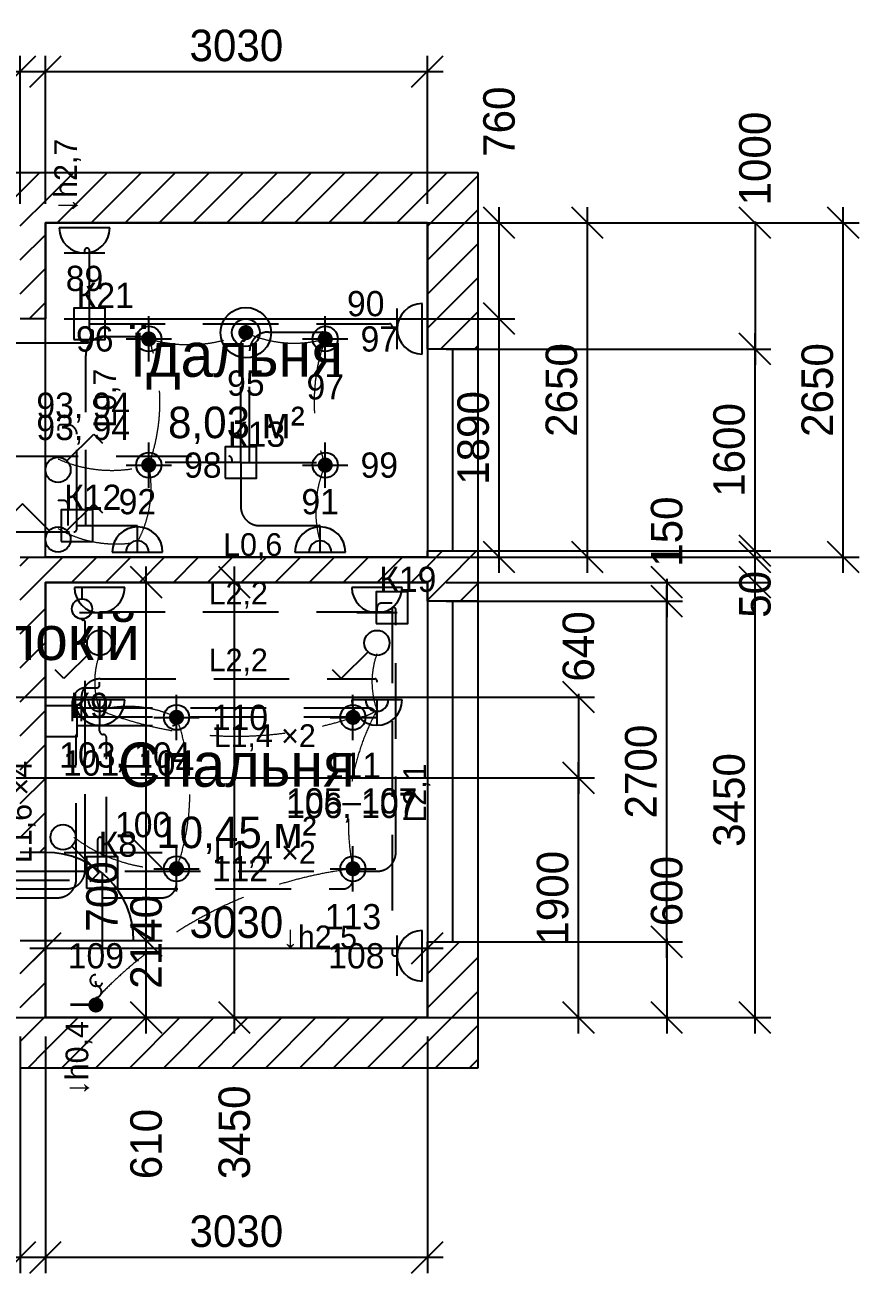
# Model space of a CAD drawing. Header units: millimetres. Extents: x -2969 to 15625, y -2725 to 8569.
# Drawn here: x 9008 to 15625, y -2025 to 7869 of the extents above; entities that cross this region are included whole.
import ezdxf
from ezdxf.enums import TextEntityAlignment as Align

# ---------------------------------------------------------------- set-up
doc = ezdxf.new("R2010")
doc.units = ezdxf.units.MM
doc.linetypes.add('E_CABLE_DASH', pattern=[900, 600, -300])
doc.linetypes.add('E_LED_DASH', pattern=[300, 200, -100])
doc.layers.add('A-AREA', color=8, linetype='Continuous', plot=False)
for name, color, linetype in [('A-DIMS', 2, 'Continuous'), ('A-DOOR', 3, 'Continuous'), ('A-TEXT', 7, 'Continuous'), ('A-WALL', 7, 'Continuous'), ('A-WIND', 4, 'Continuous'), ('E-LED', 221, 'E_LED_DASH'), ('E-LIGHT', 6, 'Continuous'), ('E-LINK', 5, 'E_CABLE_DASH'), ('E-SOCKET', 1, 'Continuous'), ('E-SWITCH', 5, 'Continuous'), ('E-TEXT', 7, 'Continuous'), ('L-TEXT', 7, 'Continuous'), ('W-BOX', 1, 'Continuous'), ('W-CABLE', 1, 'E_CABLE_DASH'), ('W-TEXT', 7, 'Continuous')]:
    doc.layers.add(name, color=color, linetype=linetype)
doc.styles.add('PLEX_LIGHT', font='IBMPlexSans-Light.ttf')
doc.dimstyles.new('PLAN', dxfattribs={"dimscale": 100, "dimtxt": 2.5, "dimasz": 2.5, "dimexe": 1.25, "dimexo": 1.5, "dimgap": 0.8, "dimtad": 1, "dimdec": 0, "dimtxsty": 'PLEX_LIGHT', "dimtsz": 1.25, "dimcen": 2.5, "dimdle": 1.25, "dimclrd": 2, "dimclre": 2, "dimclrt": 2, "dimazin": 3, "dimtfac": 1, "dimtmove": 0, "dimatfit": 3})

# ---------------------------------------------------------------- blocks, each defined once
blk = doc.blocks.new('E_SOCKET')
at = {"color": 0}
for p, q in [((-1.6, 2.4), (1.6, 2.4)), ((-2, 0.4), (2, 0.4))]:
    blk.add_line(p, q, dxfattribs=at)
blk.add_arc((0, 0.4), 2, 0, 180, dxfattribs=at)
at = {"style": 'PLEX_LIGHT', "flags": 1}
for tag in ['GROUP', 'H', 'ID']:
    blk.add_attdef(tag, (0, 0), '', height=2, dxfattribs=at)
blk = doc.blocks.new('E_SCONCE')
at = {"color": 0}
for p, q in [((0, 0.4), (0, 2.4)), ((-2, 0.4), (2, 0.4))]:
    blk.add_line(p, q, dxfattribs=at)
for radius in [2, 0.9]:
    blk.add_arc((0, 0.4), radius, 0, 180, dxfattribs=at)
at = {"style": 'PLEX_LIGHT', "flags": 1}
for tag in ['GROUP', 'H', 'ID']:
    blk.add_attdef(tag, (0, 0), '', height=2, dxfattribs=at)
blk = doc.blocks.new('E_SWITCH2')
at = {"color": 0}
for p, q in [((-2.828, 4.228), (-3.536, 3.521)), ((-0.707, 2.107), (-2.828, 4.228)), ((0.707, 2.107), (2.828, 4.228)), ((2.828, 4.228), (3.536, 3.521))]:
    blk.add_line(p, q, dxfattribs=at)
blk.add_circle((0, 1.4), 1, dxfattribs=at)
at = {"style": 'PLEX_LIGHT', "flags": 1}
for tag in ['GROUP', 'H', 'ID']:
    blk.add_attdef(tag, (0, 0), '', height=2, dxfattribs=at)
blk = doc.blocks.new('E_SWITCH')
at = {"color": 0}
for p, q in [((0.707, 2.107), (2.828, 4.228)), ((2.828, 4.228), (3.536, 3.521))]:
    blk.add_line(p, q, dxfattribs=at)
blk.add_circle((0, 1.4), 1, dxfattribs=at)
at = {"style": 'PLEX_LIGHT', "flags": 1}
for tag in ['GROUP', 'H', 'ID']:
    blk.add_attdef(tag, (0, 0), '', height=2, dxfattribs=at)
blk = doc.blocks.new('E_PENDANT')
h = blk.add_hatch(color=0)
h.dxf.hatch_style = 1
edge = h.paths.add_edge_path()
edge.add_arc((0, 0), 0.6, 0, 360)
at = {"color": 0}
for radius in [2, 1.1]:
    blk.add_circle((0, 0), radius, dxfattribs=at)
at = {"style": 'PLEX_LIGHT', "flags": 1}
for tag in ['GROUP', 'H', 'ID']:
    blk.add_attdef(tag, (0, 0), '', height=2, dxfattribs=at)
blk = doc.blocks.new('E_DOWNLIGHT')
h = blk.add_hatch(color=0)
h.dxf.hatch_style = 1
edge = h.paths.add_edge_path()
edge.add_arc((0, 0), 0.6, 0, 360)
at = {"color": 0}
for p, q in [((0, -1.8), (0, 1.8)), ((-1.8, 0), (1.8, 0))]:
    blk.add_line(p, q, dxfattribs=at)
blk.add_circle((0, 0), 1, dxfattribs=at)
at = {"style": 'PLEX_LIGHT', "flags": 1}
for tag in ['GROUP', 'H', 'ID']:
    blk.add_attdef(tag, (0, 0), '', height=2, dxfattribs=at)
blk = doc.blocks.new('E_OUTLET')
at = {"color": 0}
blk.add_line((0, 0.4), (0, 1.3), dxfattribs=at)
blk.add_circle((0, 2.1), 0.8, dxfattribs=at)
at = {"style": 'PLEX_LIGHT', "flags": 1}
for tag in ['GROUP', 'H', 'ID']:
    blk.add_attdef(tag, (0, 0), '', height=2, dxfattribs=at)
blk = doc.blocks.new('E_LED_OUTPUT')
h = blk.add_hatch(color=0)
h.dxf.hatch_style = 1
edge = h.paths.add_edge_path()
edge.add_arc((0, 1), 0.6, 0, 360)
at = {"color": 0}
for centre, start, end in [((0, 2.95), 90, 270), ((0, 2.05), 270, 90)]:
    blk.add_arc(centre, 0.45, start, end, dxfattribs=at)
at = {"style": 'PLEX_LIGHT', "flags": 1}
for tag in ['GROUP', 'H', 'ID']:
    blk.add_attdef(tag, (0, 0), '', height=2, dxfattribs=at)

msp = doc.modelspace()

# ---------------------------------------------------------------- hatches: boundary and pattern name
at = {"layer": 'A-WALL'}
h = msp.add_hatch(dxfattribs=at)
h.set_pattern_fill('ANSI31', scale=60)
h.paths.add_polyline_path([(9170, 6700), (9170, 6300), (8970, 6300), (5200, 6300), (5200, 6700), (8970, 6700)])
h = msp.add_hatch(dxfattribs=at)
h.set_pattern_fill('ANSI31', scale=60)
h.paths.add_polyline_path([(12600, 6300), (12200, 6300), (9170, 6300), (9170, 6700), (12600, 6700)])
h = msp.add_hatch(dxfattribs=at)
h.set_pattern_fill('ANSI31', scale=60)
h.paths.add_polyline_path([(8970, 5540), (8970, 6300), (9170, 6300), (9170, 5540)])
h = msp.add_hatch(dxfattribs=at)
h.set_pattern_fill('ANSI31', scale=60)
h.paths.add_polyline_path([(12200, 6300), (12600, 6300), (12600, 5300), (12200, 5300)])
h = msp.add_hatch(dxfattribs=at)
h.set_pattern_fill('ANSI31', scale=60)
h.paths.add_polyline_path([(12200, 3450), (12200, 3650), (12200, 3700), (12600, 3700), (12600, 3650), (12600, 3450)])
h = msp.add_hatch(dxfattribs=at)
h.set_pattern_fill('ANSI31', scale=60)
h.paths.add_polyline_path([(8970, 1310), (8970, 3450), (8970, 3650), (9170, 3650), (9170, 3450), (9170, 1310)])
h = msp.add_hatch(dxfattribs=at)
h.set_pattern_fill('ANSI31', scale=60)
h.paths.add_polyline_path([(12200, 3650), (12200, 3450), (9170, 3450), (9170, 3650)])
h = msp.add_hatch(dxfattribs=at)
h.set_pattern_fill('ANSI31', scale=60)
h.paths.add_polyline_path([(12200, 3300), (12200, 3450), (12600, 3450), (12600, 3300)])
h = msp.add_hatch(dxfattribs=at)
h.set_pattern_fill('ANSI31', scale=60)
h.paths.add_polyline_path([(8970, -400), (8970, 0), (8970, 610), (9170, 610), (9170, 0), (9170, -400)])
h = msp.add_hatch(dxfattribs=at)
h.set_pattern_fill('ANSI31', scale=60)
h.paths.add_polyline_path([(12200, 0), (12200, 600), (12600, 600), (12600, -400), (12200, -400)])
h = msp.add_hatch(dxfattribs=at)
h.set_pattern_fill('ANSI31', scale=60)
h.paths.add_polyline_path([(12200, 0), (12200, -400), (9170, -400), (9170, 0)])

# ---------------------------------------------------------------- linework, layer by layer
at = {"layer": 'A-AREA'}
for points in [[(9170, 3650), (9170, 6300), (12200, 6300), (12200, 3650)], [(9170, 0), (9170, 3450), (12200, 3450), (12200, 0)]]:
    msp.add_lwpolyline(points, close=True, dxfattribs=at)
at = {"layer": 'A-DOOR'}
msp.add_line((9170, 610), (9870, 610), dxfattribs=at)
msp.add_arc((9170, 610), 700, 0, 90, dxfattribs=at)
at = {"layer": 'A-WALL'}
for p, q in [((5200, 6700), (9170, 6700)), ((9170, 6700), (12600, 6700)), ((12600, 6700), (12600, 5300)), ((12200, 6300), (9170, 6300)), ((9170, 6300), (9170, 5540)), ((12200, 5300), (12200, 6300)), ((9170, 5540), (8970, 5540)), ((12600, 5300), (12200, 5300)), ((12200, 3650), (12200, 3700)), ((12200, 3700), (12600, 3700)), ((12600, 3700), (12600, 3450)), ((8970, 3650), (9170, 3650)), ((9170, 3650), (12200, 3650)), ((9170, 3450), (9170, 1310)), ((12200, 3450), (9170, 3450)), ((12200, 3300), (12200, 3450)), ((12600, 3450), (12600, 3300)), ((12600, 3300), (12200, 3300)), ((9170, 1310), (8970, 1310)), ((8970, 610), (9170, 610)), ((9170, 610), (9170, 0)), ((12200, 0), (12200, 600)), ((12200, 600), (12600, 600)), ((12600, 600), (12600, -400)), ((9170, 0), (12200, 0)), ((9170, -400), (8970, -400)), ((12600, -400), (9170, -400))]:
    msp.add_line(p, q, dxfattribs=at)
at = {"layer": 'A-WIND'}
for p, q in [((12200, 5300), (12200, 3700)), ((12400, 5300), (12400, 3700)), ((12600, 5300), (12600, 3700)), ((12200, 3300), (12200, 600)), ((12400, 3300), (12400, 600)), ((12600, 3300), (12600, 600))]:
    msp.add_line(p, q, dxfattribs=at)
at = {"layer": 'E-LED', "lineweight": 35}
msp.add_line((9570, 100), (9360, 100), dxfattribs=at)
at = {"layer": 'E-LINK', "lineweight": 18}
for points in [[(9900, 3770, 0.176327), (9990, 4380, 0.176327), (9990, 5380, 0.176327), (10760, 5430, 0.176327), (11390, 5380, 0.176327), (11390, 4380, 0.176327), (11350, 3770)], [(9270, 4428.2, 0.176327), (9990, 4380)], [(9270, 3876.1, 0.176327), (9900, 3770)], [(9600, 2883.9, 0.176327), (9600, 2437.9)], [(11800, 2883.9, 0.176327), (11800, 2437.9)], [(10210, 1180, 0.176327), (10210, 2380, 0.176327), (9600, 2437.9, 0.176327), (11610, 2380, 0.176327), (11800, 2437.9, 0.176327), (11610, 1180, 0.176327), (9570, 145)], [(9396.1, 1430, 0.176327), (10210, 1180)]]:
    msp.add_lwpolyline(points, format="xyb", dxfattribs=at)
at = {"layer": 'W-BOX'}
for points in [[(9395, 5375), (9645, 5375), (9645, 5625), (9395, 5625)], [(10595, 4275), (10845, 4275), (10845, 4525), (10595, 4525)], [(9295, 3775), (9545, 3775), (9545, 4025), (9295, 4025)], [(11795, 3125), (12045, 3125), (12045, 3375), (11795, 3375)], [(9170, 2225), (9170, 2475), (9420, 2475), (9420, 2225)], [(9495, 1025), (9745, 1025), (9745, 1275), (9495, 1275)]]:
    msp.add_lwpolyline(points, close=True, dxfattribs=at)
at = {"layer": 'W-CABLE', "true_color": 0xc9845c}
for points in [[(9520, 5500), (9520, 6080, 0.414214), (9500, 6100), (9500, 6100, 0.414214), (9480, 6080), (9480, 6060)], [(1317, 300), (1317, 1168.5, -0.414214), (1348.5, 1200), (1348.5, 1200, 0.414214), (1380, 1231.5), (1380, 1878.3, -0.414214), (1530, 2028.3), (3035, 2028.3, 0.414214), (3185, 2178.3), (3185, 3340, -0.414214), (3335, 3490), (8600, 3490, 0.414214), (8750, 3640), (8750, 5200, -0.414214), (8900, 5350), (9500, 5350, 0.414214), (9550, 5400), (9550, 5435, 0.414214), (9535, 5450), (9535, 5450, -0.414214), (9520, 5465), (9520, 5500)], [(9520, 5500), (11900, 5500, -0.414214), (11920, 5480), (11920, 5480, 0.414214), (11940, 5460), (11960, 5460)]]:
    msp.add_lwpolyline(points, format="xyb", dxfattribs=at)
at = {"layer": 'W-CABLE', "true_color": 0x76b7b2}
for points in [[(9490, 3900), (9490, 5250, -0.414214), (9640, 5400), (9980, 5400, -0.414214), (9990, 5390), (9990, 5380)], [(10720, 4400), (10720, 5345, -0.414214), (10740, 5365), (10740, 5365, 0.414214), (10760, 5385), (10760, 5430)], [(10790, 4400), (10790, 5285, -0.414214), (10940, 5435), (11362.5, 5435, -0.414214), (11390, 5407.5), (11390, 5380)], [(9420, 3900), (9420, 4625, 0.414214), (9345, 4700), (9292.9, 4700, 0.414214), (9270, 4677.1), (9270, 4654.3)], [(902.2, 300), (902.2, 786.1, -0.414214), (966.1, 850), (966.1, 850, 0.414214), (1030, 913.9), (1030, 1513, -0.414214), (1180, 1663), (2840, 1663, 0.414214), (2990, 1813), (2990, 3270, -0.414214), (3140, 3420), (8530, 3420, 0.414214), (8680, 3570), (8680, 4300, -0.414214), (8830, 4450), (10625, 4450, -0.414214), (10650, 4425), (10650, 4400)], [(10720, 4400), (10000, 4400, 0.414214), (9990, 4390), (9990, 4380)], [(10720, 4400), (10720, 4050, 0.414214), (10870, 3900), (11345, 3900, -0.414214), (11350, 3895), (11350, 3890)], [(10720, 4400), (11380, 4400, -0.414214), (11390, 4390), (11390, 4380)], [(9350, 3900), (9350, 4060, 0.414214), (9310, 4100), (9271.1, 4100, -0.414214), (9270, 4101.1), (9270, 4102.1)], [(850.4, 300), (850.4, 735.2, -0.414214), (915.2, 800), (915.2, 800, 0.414214), (980, 864.8), (980, 1452.2, -0.414214), (1130, 1602.2), (2775, 1602.2, 0.414214), (2925, 1752.2), (2925, 3200, -0.414214), (3075, 3350), (8460, 3350, 0.414214), (8610, 3500), (8610, 3700, -0.414214), (8760, 3850), (9395, 3850, 0.414214), (9420, 3875), (9420, 3900)], [(9420, 3900), (9895, 3900, -0.414214), (9900, 3895), (9900, 3890)]]:
    msp.add_lwpolyline(points, format="xyb", dxfattribs=at)
at = {"layer": 'W-CABLE', "true_color": 0xf28e2b}
msp.add_lwpolyline([(1524.4, 300), (1524.4, 1397.2, -0.414214), (1527.2, 1400), (1527.2, 1400, 0.414214), (1530, 1402.8), (1530, 2000, -0.414214), (1680, 2150), (2385, 2150, 0.414214), (2535, 2300), (2535, 3170, -0.414214), (2685, 3320), (8670, 3320, -0.414214), (8820, 3170), (8820, 1170, 0.414214), (8970, 1020), (9335, 1020, 0.414214), (9485, 1170), (9485, 3137.5, 0.414214), (9472.5, 3150), (9465, 3150, -0.414214), (9460, 3155), (9460, 3160)], format="xyb", dxfattribs=at)
at = {"layer": 'W-CABLE', "true_color": 0x5f9ed1}
for points in [[(11920, 3285), (11837.5, 3285, 0.414214), (11800, 3247.5), (11800, 3210)], [(1213.3, 300), (1213.3, 1066.7, -0.414214), (1246.7, 1100), (1246.7, 1100, 0.414214), (1280, 1133.3), (1280, 1756.5, -0.414214), (1430, 1906.5), (2320, 1906.5, 0.414214), (2470, 2056.5), (2470, 3100, -0.414214), (2620, 3250), (8600, 3250, -0.414214), (8750, 3100), (8750, 1310, 0.414214), (8900, 1160), (11800, 1160, 0.414214), (11950, 1310), (11950, 3235, 0.414214), (11935, 3250), (11920, 3250)], [(11920, 3215), (9602.5, 3215, 0.414214), (9600, 3212.5), (9600, 3210)], [(11920, 3250), (11920, 510, 0.414214), (11940, 490), (11960, 490)]]:
    msp.add_lwpolyline(points, format="xyb", dxfattribs=at)
at = {"layer": 'W-CABLE', "true_color": 0x59a14f}
for points in [[(694.8, 300), (694.8, 582.4, -0.414214), (762.4, 650), (762.4, 650, 0.414214), (830, 717.6), (830, 1269.6, -0.414214), (980, 1419.6), (2125, 1419.6, 0.414214), (2275, 1569.6), (2275, 3030, -0.414214), (2425, 3180), (8530, 3180, -0.414214), (8680, 3030), (8680, 1100, 0.414214), (8830, 950), (9265, 950, 0.414214), (9415, 1100), (9415, 2242.5, -0.414214), (9417.5, 2245), (9420, 2245)], [(643, 300), (643, 531.5, -0.414214), (711.5, 600), (711.5, 600, 0.414214), (780, 668.5), (780, 1208.7, -0.414214), (930, 1358.7), (2060, 1358.7, 0.414214), (2210, 1508.7), (2210, 2960, -0.414214), (2360, 3110), (8460, 3110, -0.414214), (8610, 2960), (8610, 1240, 0.414214), (8760, 1090), (9620, 1090)], [(9455, 2350), (9455, 2535, -0.414214), (9605, 2685), (11786.4, 2685, -0.414214), (11800, 2671.4), (11800, 2657.9)], [(9385, 2350), (9385, 2507.5, -0.414214), (9492.5, 2615), (9578.6, 2615, 0.414214), (9600, 2636.4), (9600, 2657.9)], [(9420, 2455), (11731.4, 2455, -0.414214), (11800, 2386.4), (11800, 2317.9)], [(9420, 2385), (11607.5, 2385, -0.414214), (11610, 2382.5), (11610, 2380)], [(9420, 2315), (10177.5, 2315, 0.414214), (10210, 2347.5), (10210, 2380)], [(9655, 1150), (9655, 2217.5, 0.414214), (9627.5, 2245), (9627.5, 2245, -0.414214), (9600, 2272.5), (9600, 2317.9)], [(9585, 1150), (9585, 1411.4, -0.414214), (9603.6, 1430), (9622.1, 1430)], [(9620, 1150), (9620, 275, -0.414214), (9595, 250), (9590, 250, -0.414214), (9570, 270), (9570, 290)], [(9620, 950), (10095, 950, 0.414214), (10210, 1065), (10210, 1180)], [(9620, 1020), (11530, 1020, 0.414214), (11610, 1100), (11610, 1180)]]:
    msp.add_lwpolyline(points, format="xyb", dxfattribs=at)

# ---------------------------------------------------------------- block references
at = {"layer": 'E-LED', "xscale": 100, "yscale": 100}
msp.add_blockref('E_LED_OUTPUT', (9570, 0), dxfattribs=at)
at = {"layer": 'E-LIGHT', "xscale": 100, "yscale": 100}
for name, p in [('E_DOWNLIGHT', (9990, 5380)), ('E_PENDANT', (10760, 5430)), ('E_DOWNLIGHT', (11390, 5380)), ('E_DOWNLIGHT', (9990, 4380)), ('E_DOWNLIGHT', (11390, 4380)), ('E_SCONCE', (9900, 3650)), ('E_SCONCE', (11350, 3650)), ('E_DOWNLIGHT', (10210, 2380)), ('E_DOWNLIGHT', (11610, 2380)), ('E_DOWNLIGHT', (10210, 1180)), ('E_DOWNLIGHT', (11610, 1180))]:
    msp.add_blockref(name, p, dxfattribs=at)
at = {"layer": 'E-LIGHT', "xscale": 100, "yscale": 100, "rotation": -180}
for p in [(9600, 2557.9), (11800, 2557.9)]:
    msp.add_blockref('E_SCONCE', p, dxfattribs=at)
at = {"layer": 'E-SOCKET', "xscale": 100, "yscale": 100}
for name, p, rotation in [('E_SOCKET', (9480, 6300), -180), ('E_SOCKET', (12200, 5460), -270), ('E_OUTLET', (9460, 3450), -180), ('E_SOCKET', (9600, 3450), -180), ('E_SOCKET', (11800, 3450), -180), ('E_SOCKET', (12200, 490), -270)]:
    msp.add_blockref(name, p, dxfattribs=dict(at, rotation=rotation))
at = {"layer": 'E-SWITCH', "xscale": 100, "yscale": 100}
for name, p in [('E_SWITCH', (9270, 4202.1)), ('E_SWITCH2', (9270, 3650))]:
    msp.add_blockref(name, p, dxfattribs=at)
for p, rotation in [((9600, 3110), -180), ((11800, 3110), -180), ((9170, 1430), -90)]:
    msp.add_blockref('E_SWITCH', p, dxfattribs=dict(at, rotation=rotation))

# ---------------------------------------------------------------- texts
at = {"layer": 'A-TEXT', "style": 'PLEX_LIGHT'}
for s, p in [('Їдальня', (10685, 5255)), ('Кухня-вітальня, коридор, передпокій', (5939.6, 3009.8)), ('Спальня', (10685, 2005))]:
    msp.add_text(s, height=350, dxfattribs=at).set_placement(p, align=Align.MIDDLE_CENTER)
at = {"layer": 'A-TEXT', "char_height": 250, "attachment_point": 5, "style": 'PLEX_LIGHT'}
for s, insert in [('8,03 м²', (10685, 4695)), ('10,45 м²', (10685, 1445))]:
    msp.add_mtext(s, dxfattribs=dict(at, insert=insert))
at = {"layer": 'E-TEXT', "style": 'PLEX_LIGHT'}
for s, p in [('89', (9480, 5860)), ('95', (10760, 5030)), ('97', (11390, 5000)), ('93, 94', (9470, 4854.3)), ('92', (9900, 4090)), ('91', (11350, 4090)), ('101–104', (9830, 2017.9)), ('111', (11610, 2000)), ('105–107', (11600, 1717.9)), ('113', (11610, 800)), ('109', (9570, 490))]:
    msp.add_text(s, height=200, dxfattribs=at).set_placement(p, align=Align.MIDDLE_CENTER)
for s, p in [('90', (11860, 5660)), ('96', (9710, 5380)), ('108', (11860, 490))]:
    msp.add_text(s, height=200, dxfattribs=at).set_placement(p, align=Align.MIDDLE_RIGHT)
for s, p in [('98', (10270, 4380)), ('99', (11670, 4380)), ('110', (10490, 2380)), ('100', (9722.1, 1530)), ('112', (10490, 1180))]:
    msp.add_text(s, height=200, dxfattribs=at).set_placement(p, align=Align.MIDDLE_LEFT)
at = {"layer": 'L-TEXT', "style": 'PLEX_LIGHT'}
msp.add_text('96', height=200, dxfattribs=at).set_placement((9710, 5380), align=Align.MIDDLE_RIGHT)
for s, p in [('97', (11670, 5380)), ('98', (10270, 4380)), ('99', (11670, 4380)), ('110', (10490, 2380)), ('100', (9722.1, 1530)), ('112', (10490, 1180))]:
    msp.add_text(s, height=200, dxfattribs=at).set_placement(p, align=Align.MIDDLE_LEFT)
for s, p in [('95', (10760, 5030)), ('93, 94', (9470, 4678.2)), ('92', (9900, 4090)), ('91', (11350, 4090)), ('103, 104', (9800, 2081.8)), ('111', (11610, 2000)), ('106, 107', (11600, 1681.8)), ('113', (11610, 800)), ('109', (9570, 490))]:
    msp.add_text(s, height=200, dxfattribs=at).set_placement(p, align=Align.MIDDLE_CENTER)
at = {"layer": 'W-TEXT', "true_color": 0xc9845c, "style": 'PLEX_LIGHT'}
msp.add_text('↓h2,7', height=180, rotation=90, dxfattribs=at).set_placement((9330, 6672.8), align=Align.MIDDLE_CENTER)
at = {"layer": 'W-TEXT', "style": 'PLEX_LIGHT'}
for s, height, p in [('К21', 200, (9645, 5725)), ('К13', 200, (10845, 4625)), ('К12', 200, (9545, 4125)), ('К19', 200, (12045, 3475)), ('К9', 200, (9520, 2475)), ('К8', 200, (9745, 1375)), ('L1,4 ×2', 180, (10910, 1310))]:
    msp.add_text(s, height=height, dxfattribs=at).set_placement(p, align=Align.MIDDLE_CENTER)
at = {"layer": 'W-TEXT', "true_color": 0x76b7b2, "style": 'PLEX_LIGHT'}
msp.add_text('L0,7', height=180, rotation=90, dxfattribs=at).set_placement((9640, 4910), align=Align.MIDDLE_CENTER)
msp.add_text('L0,6', height=180, dxfattribs=at).set_placement((10814.5, 3750), align=Align.MIDDLE_CENTER)
at = {"layer": 'W-TEXT', "true_color": 0x5f9ed1, "style": 'PLEX_LIGHT'}
for s, p in [('L2,2', (10700, 3365)), ('↓h2,5', (11347.2, 640))]:
    msp.add_text(s, height=180, dxfattribs=at).set_placement(p, align=Align.MIDDLE_CENTER)
at = {"layer": 'W-TEXT', "true_color": 0x59a14f, "style": 'PLEX_LIGHT'}
for s, p in [('L2,2', (10700, 2835)), ('L1,4 ×2', (10910, 2235))]:
    msp.add_text(s, height=180, dxfattribs=at).set_placement(p, align=Align.MIDDLE_CENTER)
at = {"layer": 'W-TEXT', "style": 'PLEX_LIGHT'}
msp.add_text('L1,6 ×4', height=180, rotation=90, dxfattribs=at).set_placement((8970, 1630), align=Align.MIDDLE_CENTER)
at = {"layer": 'W-TEXT', "true_color": 0x5f9ed1, "style": 'PLEX_LIGHT'}
msp.add_text('L2,1', height=180, rotation=90, dxfattribs=at).set_placement((12100, 1780), align=Align.MIDDLE_CENTER)
at = {"layer": 'W-TEXT', "true_color": 0x59a14f, "style": 'PLEX_LIGHT'}
msp.add_text('↓h0,4', height=180, rotation=90, dxfattribs=at).set_placement((9420, -322.8), align=Align.MIDDLE_CENTER)

# ---------------------------------------------------------------- dimensions: what is measured, and where the dimension line sits
at = {"layer": 'A-DIMS'}
for base, p1, p2 in [((5200, 7500), (5200, 6300), (8970, 6300)), ((9170, 7500), (9170, 6300), (12200, 6300)), ((9170, 550), (9170, 3450), (12200, 3450)), ((3880, -1900), (3880, 0), (8970, 0)), ((9170, -1900), (9170, 0), (12200, 0))]:
    msp.add_linear_dim(base=base, p1=p1, p2=p2, dimstyle='PLAN', dxfattribs=at).render()
for base, p1, p2, location in [((12770, 5540), (9170, 5540), (9170, 6300), (12770, 7102.3)), ((14800, 5300), (12200, 5300), (12200, 6300), (14800, 6809.8)), ((14100, 3300), (12200, 3300), (12200, 3450), (14100, 3852.3)), ((14800, 3650), (12200, 3650), (12200, 3700), (14800, 3355.1)), ((9970, 1310), (9170, 1310), (9170, 3450), (9970, 600.2)), ((10670, 0), (9170, 0), (9170, 3450), (10670, -909.8)), ((13400, 1900), (3400, 1900), (3400, 2540), (13400, 2942.3)), ((9970, 610), (9170, 610), (9170, 1310), (9620, 960)), ((14100, 0), (12200, 0), (12200, 600), (14100, 1002.3)), ((9970, 0), (9170, 0), (9170, 610), (9970, -1002.3))]:
    msp.add_linear_dim(base=base, p1=p1, p2=p2, angle=90, location=location, dimstyle='PLAN', override={"dimtmove": 2}, dxfattribs=at).render()
for base, p1, p2 in [((13470, 3650), (9170, 3650), (9170, 6300)), ((15500, 3650), (12200, 3650), (12200, 6300)), ((12770, 3650), (9170, 3650), (9170, 5540)), ((14800, 3700), (12200, 3700), (12200, 5300)), ((14800, 0), (12200, 0), (12200, 3450)), ((14100, 600), (12200, 600), (12200, 3300)), ((13400, 0), (3780, 0), (3780, 1900))]:
    msp.add_linear_dim(base=base, p1=p1, p2=p2, angle=90, dimstyle='PLAN', dxfattribs=at).render()

doc.saveas('drawing.dxf')
